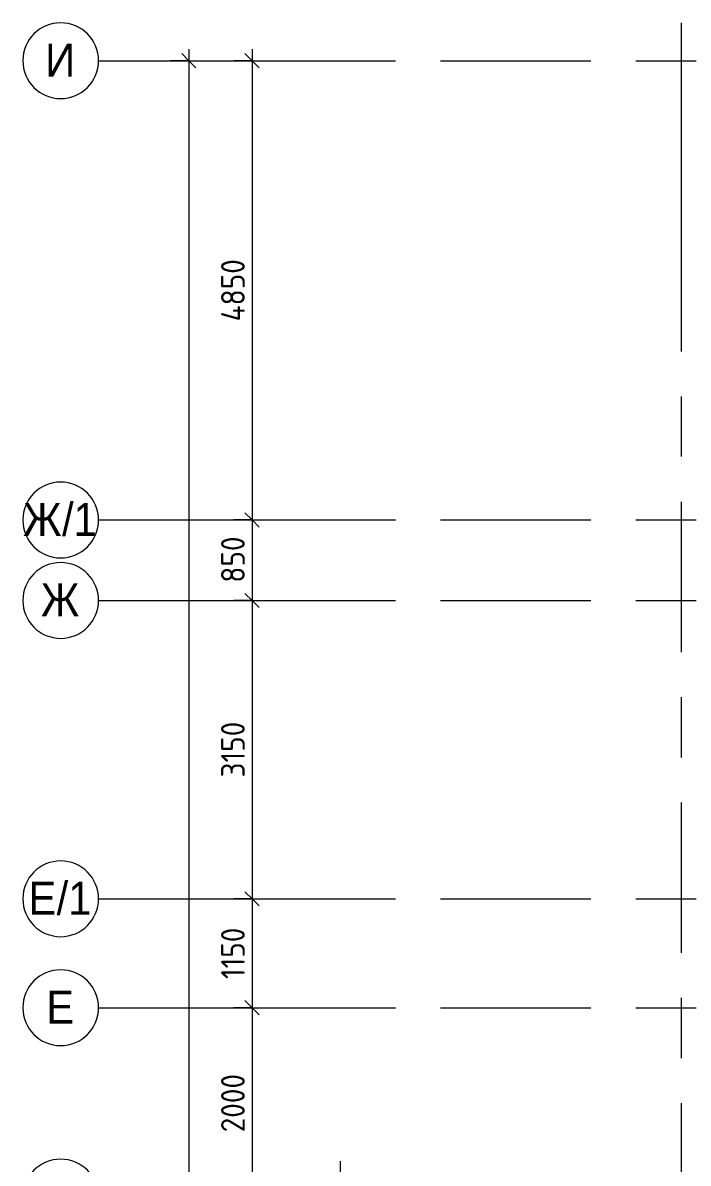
# Model space of a CAD drawing. Header units: millimetres. Extents: x -3245 to 186632, y -8553 to 29000.
# Drawn here: x -3245 to 3782, y 15358 to 27400 of the extents above; entities that cross this region are included whole.
import ezdxf

# ---------------------------------------------------------------- set-up
doc = ezdxf.new("R2010")
doc.units = ezdxf.units.MM
doc.linetypes.add('Осевая', pattern=[3175, 635, -476.25, 1587.5, -476.25])
for name, color, linetype, lineweight in [('A-ANNO-DIMS', 7, 'Continuous', 9), ('A-ANNO-DIMS-100', 7, 'Continuous', 9), ('Оси', 7, 'Continuous', 9), ('Оси-1', 7, 'Continuous', 20), ('Оси-2', 7, 'Осевая', 9)]:
    doc.layers.add(name, color=color, linetype=linetype, lineweight=lineweight)
doc.styles.add('Arial', font='arial.ttf', dxfattribs={"width": 0.9, "height": 350})
doc.styles.add('ISOCPEUR', font='isocpeur.ttf', dxfattribs={"width": 0.9, "height": 250})
doc.dimstyles.new('ISO-2_5_0_9К_БОЛЬШОЙ', dxfattribs={"dimscale": 304.8, "dimtxt": 248.995294, "dimasz": 0.492126, "dimexe": 0.393701, "dimexo": 0.984252, "dimgap": 0, "dimtad": 1, "dimdec": 0, "dimrnd": 10, "dimzin": 0, "dimdsep": 46, "dimtxsty": 'ISOCPEUR', "dimblk1": 'OBLIQUE', "dimblk2": 'OBLIQUE', "dimsah": 1, "dimcen": 0.09, "dimdle": 0.393701, "dimazin": 0, "dimtfac": 1, "dimtdec": 4, "dimtix": 1, "dimtmove": 0, "dimatfit": 3, "dimfxl": 1, "dimtvp": 1, "dimtolj": 1, "dimtzin": 0, "dimarcsym": 2})
doc.dimstyles.new('ISO-2_5_0_9К_БОЛЬШОЙ_1', dxfattribs={"dimscale": 304.8, "dimtxt": 248.995294, "dimasz": 0.492126, "dimexe": 0.393701, "dimexo": 0.984252, "dimgap": 0, "dimtad": 1, "dimdec": 0, "dimrnd": 10, "dimzin": 0, "dimdsep": 46, "dimtxsty": 'ISOCPEUR', "dimblk1": 'OBLIQUE', "dimblk2": 'OBLIQUE', "dimsah": 1, "dimcen": 0.09, "dimdle": 0.393701, "dimazin": 0, "dimtfac": 1, "dimtdec": 4, "dimtix": 1, "dimtmove": 2, "dimatfit": 3, "dimfxl": 1, "dimtvp": 1, "dimtolj": 1, "dimtzin": 0, "dimarcsym": 2})

# ---------------------------------------------------------------- blocks, each defined once
blk = doc.blocks.new('Ось сетки - D8-29747960-План отделки стен 2 этажа в осях 1-12')
at = {"layer": 'Оси-1'}
for start, end in [(360, 180), (180, 360)]:
    blk.add_arc((0, 0), 4, start, end, dxfattribs=at)
blk = doc.blocks.new('DIMBLOCK12-План отделки стен 2 этажа в осях 1-12')
at = {"layer": 'A-ANNO-DIMS-100'}
for p, q in [((-1491, 27120), (-1491, -120)), ((-1685, 27000), (-1371, 27000)), ((-1491, 27000), (-1685, 27000)), ((-1685, 0), (-1371, 0)), ((-1491, 0), (-1685, 0))]:
    blk.add_line(p, q, dxfattribs=at)
at = {"layer": 'A-ANNO-DIMS-100', "lineweight": 20}
for p, q in [((-1491, 27000), (-1566, 27075)), ((-1491, 27000), (-1416, 26925)), ((-1491, 0), (-1566, 75)), ((-1491, 0), (-1416, -75))]:
    blk.add_line(p, q, dxfattribs=at)
at = {"layer": 'A-ANNO-DIMS-100', "color": 0, "insert": (-1818, 13843), "char_height": 250, "width": 948.1, "attachment_point": 1, "rotation": 90, "line_spacing_factor": 1.149209, "style": 'ISOCPEUR'}
blk.add_mtext('27000', dxfattribs=at)
blk = doc.blocks.new('_Oblique')
at = {"color": 0, "linetype": 'ByBlock', "lineweight": -2}
blk.add_line((-0.5, -0.5), (0.5, 0.5), dxfattribs=at)
blk = doc.blocks.new('DIMBLOCK17-План отделки стен 2 этажа в осях 1-12')
at = {"layer": 'A-ANNO-DIMS-100'}
for p, q in [((-824, 27120), (-824, 22150)), ((-1018, 27000), (-704, 27000)), ((-824, 27000), (-1018, 27000)), ((-1018, 22150), (-704, 22150)), ((-824, 22150), (-1018, 22150))]:
    blk.add_line(p, q, dxfattribs=at)
at = {"layer": 'A-ANNO-DIMS-100', "lineweight": 20}
for p, q in [((-824, 27000), (-899, 27075)), ((-824, 27000), (-749, 26925)), ((-824, 22150), (-899, 22225)), ((-824, 22150), (-749, 22075))]:
    blk.add_line(p, q, dxfattribs=at)
at = {"layer": 'A-ANNO-DIMS-100', "color": 0, "insert": (-1151, 24247), "char_height": 250, "width": 787.21, "attachment_point": 1, "rotation": 90, "line_spacing_factor": 1.149209, "style": 'ISOCPEUR'}
blk.add_mtext('4850', dxfattribs=at)
blk = doc.blocks.new('DIMBLOCK18-План отделки стен 2 этажа в осях 1-12')
at = {"layer": 'A-ANNO-DIMS-100', "lineweight": 20}
for p, q in [((-824, 22150), (-899, 22225)), ((-824, 22150), (-749, 22075)), ((-824, 21300), (-899, 21375)), ((-824, 21300), (-749, 21225))]:
    blk.add_line(p, q, dxfattribs=at)
at = {"layer": 'A-ANNO-DIMS-100'}
for p, q in [((-1018, 22150), (-704, 22150)), ((-824, 22150), (-1018, 22150)), ((-824, 22150), (-824, 21300)), ((-1018, 21300), (-704, 21300)), ((-824, 21300), (-1018, 21300))]:
    blk.add_line(p, q, dxfattribs=at)
at = {"layer": 'A-ANNO-DIMS-100', "color": 0, "insert": (-1151, 21488), "char_height": 250, "width": 568.86, "attachment_point": 1, "rotation": 90, "line_spacing_factor": 1.149209, "style": 'ISOCPEUR'}
blk.add_mtext('850', dxfattribs=at)
blk = doc.blocks.new('DIMBLOCK19-План отделки стен 2 этажа в осях 1-12')
at = {"layer": 'A-ANNO-DIMS-100', "lineweight": 20}
for p, q in [((-824, 21300), (-899, 21375)), ((-824, 21300), (-749, 21225)), ((-824, 18150), (-899, 18225)), ((-824, 18150), (-749, 18075))]:
    blk.add_line(p, q, dxfattribs=at)
at = {"layer": 'A-ANNO-DIMS-100'}
for p, q in [((-1018, 21300), (-704, 21300)), ((-824, 21300), (-1018, 21300)), ((-824, 21300), (-824, 18150)), ((-1018, 18150), (-704, 18150)), ((-824, 18150), (-1018, 18150))]:
    blk.add_line(p, q, dxfattribs=at)
at = {"layer": 'A-ANNO-DIMS-100', "color": 0, "insert": (-1151, 19431), "char_height": 250, "width": 706.76, "attachment_point": 1, "rotation": 90, "line_spacing_factor": 1.149209, "style": 'ISOCPEUR'}
blk.add_mtext('3150', dxfattribs=at)
blk = doc.blocks.new('DIMBLOCK20-План отделки стен 2 этажа в осях 1-12')
at = {"layer": 'A-ANNO-DIMS-100', "lineweight": 20}
for p, q in [((-824, 18150), (-899, 18225)), ((-824, 18150), (-749, 18075)), ((-824, 17000), (-899, 17075)), ((-824, 17000), (-749, 16925))]:
    blk.add_line(p, q, dxfattribs=at)
at = {"layer": 'A-ANNO-DIMS-100'}
for p, q in [((-1018, 18150), (-704, 18150)), ((-824, 18150), (-1018, 18150)), ((-824, 18150), (-824, 17000)), ((-1018, 17000), (-704, 17000)), ((-824, 17000), (-1018, 17000))]:
    blk.add_line(p, q, dxfattribs=at)
at = {"layer": 'A-ANNO-DIMS-100', "color": 0, "insert": (-1151, 17302), "char_height": 250, "width": 655.05, "attachment_point": 1, "rotation": 90, "line_spacing_factor": 1.149209, "style": 'ISOCPEUR'}
blk.add_mtext('1150', dxfattribs=at)
blk = doc.blocks.new('DIMBLOCK21-План отделки стен 2 этажа в осях 1-12')
at = {"layer": 'A-ANNO-DIMS-100'}
for p, q in [((-1018, 17000), (-704, 17000)), ((-824, 17000), (-1018, 17000)), ((-824, 17000), (-824, 15000)), ((-282, 15000), (-944, 15000)), ((-824, 15000), (-282, 15000))]:
    blk.add_line(p, q, dxfattribs=at)
at = {"layer": 'A-ANNO-DIMS-100', "lineweight": 20}
for p, q in [((-824, 17000), (-899, 17075)), ((-824, 17000), (-749, 16925)), ((-824, 15000), (-899, 15075)), ((-824, 15000), (-749, 14925))]:
    blk.add_line(p, q, dxfattribs=at)
at = {"layer": 'A-ANNO-DIMS-100', "color": 0, "insert": (-1151, 15684), "char_height": 250, "width": 758.48, "attachment_point": 1, "rotation": 90, "line_spacing_factor": 1.149209, "style": 'ISOCPEUR'}
blk.add_mtext('2000', dxfattribs=at)

msp = doc.modelspace()

# ---------------------------------------------------------------- linework, layer by layer
at = {"layer": 'Оси'}
for p, q in [((3710, 24898.1), (3710, 27398.1)), ((-2445, 27000), (55, 27000)), ((-2445, 22150), (55, 22150)), ((-2445, 21300), (55, 21300)), ((-2445, 18150), (55, 18150)), ((-2445, 17000), (55, 17000)), ((110, 12880), (110, 15380))]:
    msp.add_line(p, q, dxfattribs=at)
at = {"layer": 'Оси-2'}
for p, q in [((55, 27000), (35770, 27000)), ((3710, 593.7), (3710, 24898.1)), ((55, 22150), (35770, 22150)), ((55, 21300), (35770, 21300)), ((55, 18150), (35770, 18150)), ((55, 17000), (35770, 17000))]:
    msp.add_line(p, q, dxfattribs=at)

# ---------------------------------------------------------------- block references
at = {"layer": 'Оси-1', "xscale": 99.99999999999993, "yscale": 99.99999999999993, "zscale": 99.99999999999993, "rotation": 269.9999999999994}
for p in [(-2845, 27000), (-2845, 22150), (-2845, 21300), (-2845, 18150), (-2845, 17000), (-2845, 15000)]:
    msp.add_blockref('Ось сетки - D8-29747960-План отделки стен 2 этажа в осях 1-12', p, dxfattribs=at)

# ---------------------------------------------------------------- texts
at = {"layer": 'Оси', "char_height": 350, "attachment_point": 1, "style": 'Arial'}
for s, insert, width in [('\\fArial|b0|i0|c204|p34|;\\W.9;И', (-3009.5, 27181), 389.62), ('\\fArial|b0|i0|c204|p34|;\\W.9;Ж', (-3241.7, 22331), 497.848), ('/1', (-2830.9, 22331), 454.557), ('\\fArial|b0|i0|c204|p34|;\\W.9;Ж', (-3054.1, 21481), 497.848), ('\\fArial|b0|i0|c204|p34|;\\W.9;Е', (-3185, 18331), 360.759), ('/1', (-2887.4, 18331), 454.557), ('\\fArial|b0|i0|c204|p34|;\\W.9;Е', (-2997.8, 17181), 360.759)]:
    msp.add_mtext(s, dxfattribs=dict(at, insert=insert, width=width))

# ---------------------------------------------------------------- dimensions: what is measured, and where the dimension line sits
at = {"layer": 'A-ANNO-DIMS'}
dim = msp.add_linear_dim(base=(-1491.1, 0), p1=(-1385.1, 27000), p2=(-1385.1, 0), angle=90, dimstyle='ISO-2_5_0_9К_БОЛЬШОЙ_1', override={"dimpost": '<>', "dimfxl": 26999.999823}, dxfattribs=at)
dim.commit()
dim.dimension.update_dxf_attribs({"geometry": 'DIMBLOCK12-План отделки стен 2 этажа в осях 1-12', "text_midpoint": (-1651.1, 14317.2), "dimtype": 160, "text_rotation": 90})
for base, p1, p2, override, picture, middle in [((-824.4, 22150), (-718.3, 27000), (-718.3, 22150), {"dimpost": '<>', "dimfxl": 4849.999753}, 'DIMBLOCK17-План отделки стен 2 этажа в осях 1-12', (-949.4, 24575)), ((-824.4, 21300), (-718.3, 22150), (-718.3, 21300), {"dimpost": '<>', "dimfxl": 850}, 'DIMBLOCK18-План отделки стен 2 этажа в осях 1-12', (-949.4, 21725)), ((-824.4, 18150), (-718.3, 21300), (-718.3, 18150), {"dimpost": '<>', "dimfxl": 3150}, 'DIMBLOCK19-План отделки стен 2 этажа в осях 1-12', (-949.4, 19725)), ((-824.4, 17000), (-718.3, 18150), (-718.3, 17000), {"dimpost": '<>', "dimfxl": 1150}, 'DIMBLOCK20-План отделки стен 2 этажа в осях 1-12', (-949.4, 17575)), ((-824.4, 15000), (-718.3, 17000), (17.7, 15000), {"dimpost": '<>', "dimfxl": 2131.131508}, 'DIMBLOCK21-План отделки стен 2 этажа в осях 1-12', (-949.4, 16000))]:
    dim = msp.add_linear_dim(base=base, p1=p1, p2=p2, angle=90, dimstyle='ISO-2_5_0_9К_БОЛЬШОЙ', override=override, dxfattribs=at)
    dim.commit()
    dim.dimension.update_dxf_attribs({"geometry": picture, "text_midpoint": middle})

doc.saveas('drawing.dxf')
